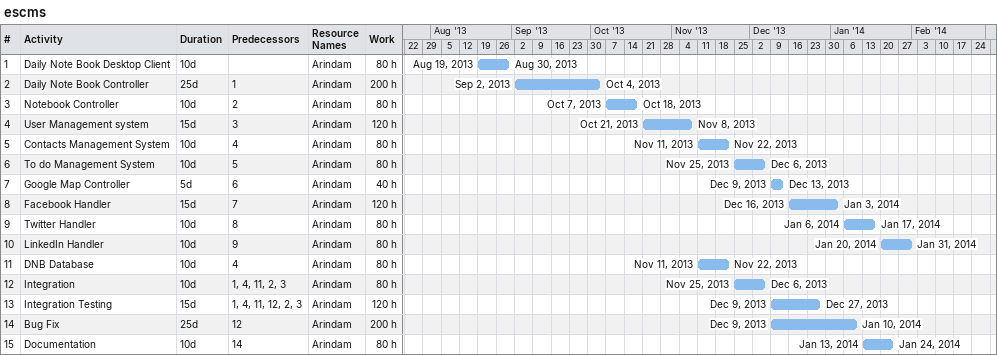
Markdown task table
escms

| ID | Task | Duration | Start | Finish | Predecessors | Resources | Work (h) |
|---|---|---|---|---|---|---|---|
| 1 | Daily Note Book Desktop Client | 10d | 2013-08-19 | 2013-08-30 |  | Arindam | 80 |
| 2 | Daily Note Book Controller | 25d | 2013-09-02 | 2013-10-04 | 1 | Arindam | 200 |
| 3 | Notebook Controller | 10d | 2013-10-07 | 2013-10-18 | 2 | Arindam | 80 |
| 4 | User Management system | 15d | 2013-10-21 | 2013-11-08 | 3 | Arindam | 120 |
| 5 | Contacts Management System | 10d | 2013-11-11 | 2013-11-22 | 4 | Arindam | 80 |
| 6 | To do Management System | 10d | 2013-11-25 | 2013-12-06 | 5 | Arindam | 80 |
| 7 | Google Map Controller | 5d | 2013-12-09 | 2013-12-13 | 6 | Arindam | 40 |
| 8 | Facebook Handler | 15d | 2013-12-16 | 2014-01-03 | 7 | Arindam | 120 |
| 9 | Twitter Handler | 10d | 2014-01-06 | 2014-01-17 | 8 | Arindam | 80 |
| 10 | LinkedIn Handler | 10d | 2014-01-20 | 2014-01-31 | 9 | Arindam | 80 |
| 11 | DNB Database | 10d | 2013-11-11 | 2013-11-22 | 4 | Arindam | 80 |
| 12 | Integration | 10d | 2013-11-25 | 2013-12-06 | 1, 4, 11, 2, 3 | Arindam | 80 |
| 13 | Integration Testing | 15d | 2013-12-09 | 2013-12-27 | 1, 4, 11, 12, 2, 3 | Arindam | 120 |
| 14 | Bug Fix | 25d | 2013-12-09 | 2014-01-10 | 12 | Arindam | 200 |
| 15 | Documentation | 10d | 2014-01-13 | 2014-01-24 | 14 | Arindam | 80 |
